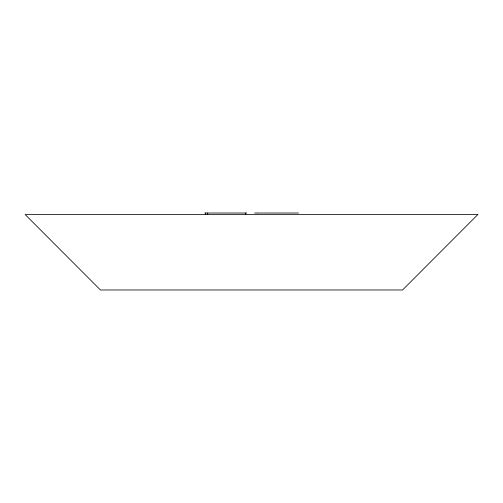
<?xml version="1.0" encoding="UTF-8"?>
<svg xmlns="http://www.w3.org/2000/svg" width="503" height="503" viewBox="0 0 503 503"><rect width="100%" height="100%" fill="white"/><g stroke="black" fill="none" stroke-linecap="round" stroke-linejoin="round"><path stroke-width="0.75" d="M204.784 213.021L246.772 213.021M254.593 213.021L257.064 213.021M257.335 213.021L298.556 213.021M245.716 213.021L245.716 214.53M207.701 213.021L207.701 214.53M205.35 213.021L205.35 214.53M477.85 214.53L402.563 289.98L100.437 289.98L25.15 214.53L477.85 214.53"/></g></svg>
